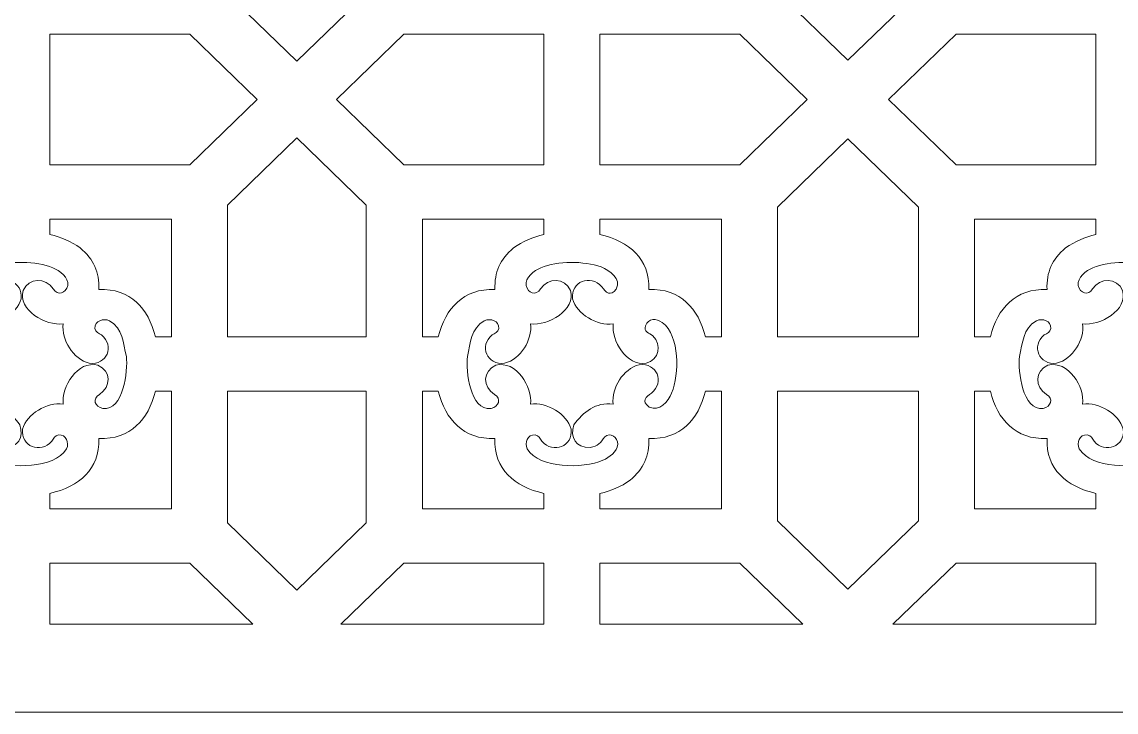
# Model space of a CAD drawing. Header units: centimetres. Extents: x -27.5 to -6.3, y -9.5 to -3.1.
# Drawn here: x -16.91 to -11.17, y -9.5 to -5.88 of the extents above; entities that cross this region are included whole.
import ezdxf

# ---------------------------------------------------------------- set-up
doc = ezdxf.new("R2010")
doc.units = ezdxf.units.CM
doc.header["$MEASUREMENT"] = 0
doc.layers.add('layer 1', color=7, linetype='Continuous')

msp = doc.modelspace()

# ---------------------------------------------------------------- linework, layer by layer
at = {"layer": 'layer 1', "color": 250, "lineweight": 9}
msp.add_open_spline([(-6.32898, -3.05666), (-6.32898, -3.05666), (-6.32898, -9.5), (-6.32898, -9.5), (-6.32898, -9.5), (-6.32898, -9.5), (-27.5, -9.5), (-27.5, -9.5), (-27.5, -9.5), (-27.5, -9.5), (-27.5, -3.05666), (-27.5, -3.05666), (-27.5, -3.05666), (-27.5, -3.05666), (-6.32898, -3.05666), (-6.32898, -3.05666)], degree=3, knots=[0, 0, 0, 0, 0.2, 0.2, 0.2, 0.2, 0.4, 0.4, 0.4, 0.4, 0.6, 0.6, 0.6, 0.6, 1, 1, 1, 1], dxfattribs=at)
at = {"layer": 'layer 1', "color": 7, "lineweight": 9}
for points, knots in [([(-15.46957, -6.08803), (-15.46957, -6.08803), (-15.83364, -5.73552), (-15.83364, -5.73552), (-15.83364, -5.73552), (-15.83364, -5.73552), (-15.83364, -5.04545), (-15.83364, -5.04545), (-15.83364, -5.04545), (-15.83364, -5.04545), (-15.46957, -5.04545), (-15.46957, -5.04545), (-15.46957, -5.04545), (-15.46957, -5.04545), (-15.10552, -5.04545), (-15.10552, -5.04545), (-15.10552, -5.04545), (-15.10552, -5.04545), (-15.10552, -5.73552), (-15.10552, -5.73552), (-15.10552, -5.73552), (-15.10552, -5.73552), (-15.46957, -6.08803), (-15.46957, -6.08803)], [0, 0, 0, 0, 0.1428571, 0.1428571, 0.1428571, 0.1428571, 0.2857143, 0.2857143, 0.2857143, 0.2857143, 0.4285714, 0.4285714, 0.4285714, 0.4285714, 0.5714286, 0.5714286, 0.5714286, 0.5714286, 0.7142857, 0.7142857, 0.7142857, 0.7142857, 1, 1, 1, 1]), ([(-12.21017, -5.04545), (-12.21017, -5.04545), (-12.94939, -5.04545), (-12.94939, -5.04545), (-12.94939, -5.04545), (-12.94939, -5.04545), (-12.94939, -5.7248), (-12.94939, -5.7248), (-12.94939, -5.7248), (-12.94939, -5.7248), (-12.57981, -6.0827), (-12.57981, -6.0827), (-12.57981, -6.0827), (-12.57981, -6.0827), (-12.21017, -5.7248), (-12.21017, -5.7248), (-12.21017, -5.7248), (-12.21017, -5.7248), (-12.21017, -5.04545), (-12.21017, -5.04545)], [0, 0, 0, 0, 0.1666667, 0.1666667, 0.1666667, 0.1666667, 0.3333333, 0.3333333, 0.3333333, 0.3333333, 0.5, 0.5, 0.5, 0.5, 0.6666667, 0.6666667, 0.6666667, 0.6666667, 1, 1, 1, 1]), ([(-16.7647, -5.94699), (-16.7647, -5.94699), (-16.7647, -6.63171), (-16.7647, -6.63171), (-16.7647, -6.63171), (-16.7647, -6.63171), (-16.031, -6.63171), (-16.031, -6.63171), (-16.031, -6.63171), (-16.031, -6.63171), (-15.6775, -6.28936), (-15.6775, -6.28936), (-15.6775, -6.28936), (-15.6775, -6.28936), (-16.031, -5.94699), (-16.031, -5.94699), (-16.031, -5.94699), (-16.031, -5.94699), (-16.7647, -5.94699), (-16.7647, -5.94699)], [0, 0, 0, 0, 0.1666667, 0.1666667, 0.1666667, 0.1666667, 0.3333333, 0.3333333, 0.3333333, 0.3333333, 0.5, 0.5, 0.5, 0.5, 0.6666667, 0.6666667, 0.6666667, 0.6666667, 1, 1, 1, 1]), ([(-14.17445, -5.94699), (-14.17445, -5.94699), (-14.17445, -6.63171), (-14.17445, -6.63171), (-14.17445, -6.63171), (-14.17445, -6.63171), (-14.90816, -6.63171), (-14.90816, -6.63171), (-14.90816, -6.63171), (-14.90816, -6.63171), (-15.26165, -6.28936), (-15.26165, -6.28936), (-15.26165, -6.28936), (-15.26165, -6.28936), (-14.90816, -5.94699), (-14.90816, -5.94699), (-14.90816, -5.94699), (-14.90816, -5.94699), (-14.17445, -5.94699), (-14.17445, -5.94699)], [0, 0, 0, 0, 0.1666667, 0.1666667, 0.1666667, 0.1666667, 0.3333333, 0.3333333, 0.3333333, 0.3333333, 0.5, 0.5, 0.5, 0.5, 0.6666667, 0.6666667, 0.6666667, 0.6666667, 1, 1, 1, 1]), ([(-13.88046, -6.63171), (-13.88046, -6.63171), (-13.88046, -5.94699), (-13.88046, -5.94699), (-13.88046, -5.94699), (-13.88046, -5.94699), (-13.1468, -5.94699), (-13.1468, -5.94699), (-13.1468, -5.94699), (-13.1468, -5.94699), (-12.79321, -6.28936), (-12.79321, -6.28936), (-12.79321, -6.28936), (-12.79321, -6.28936), (-13.1468, -6.63171), (-13.1468, -6.63171), (-13.1468, -6.63171), (-13.1468, -6.63171), (-13.88046, -6.63171), (-13.88046, -6.63171)], [0, 0, 0, 0, 0.1666667, 0.1666667, 0.1666667, 0.1666667, 0.3333333, 0.3333333, 0.3333333, 0.3333333, 0.5, 0.5, 0.5, 0.5, 0.6666667, 0.6666667, 0.6666667, 0.6666667, 1, 1, 1, 1]), ([(-11.27915, -5.94699), (-11.27915, -5.94699), (-11.27915, -6.63171), (-11.27915, -6.63171), (-11.27915, -6.63171), (-11.27915, -6.63171), (-12.0128, -6.63171), (-12.0128, -6.63171), (-12.0128, -6.63171), (-12.0128, -6.63171), (-12.3664, -6.28936), (-12.3664, -6.28936), (-12.3664, -6.28936), (-12.3664, -6.28936), (-12.0128, -5.94699), (-12.0128, -5.94699), (-12.0128, -5.94699), (-12.0128, -5.94699), (-11.27915, -5.94699), (-11.27915, -5.94699)], [0, 0, 0, 0, 0.1666667, 0.1666667, 0.1666667, 0.1666667, 0.3333333, 0.3333333, 0.3333333, 0.3333333, 0.5, 0.5, 0.5, 0.5, 0.6666667, 0.6666667, 0.6666667, 0.6666667, 1, 1, 1, 1]), ([(-15.46957, -6.49065), (-15.46957, -6.49065), (-15.10552, -6.84318), (-15.10552, -6.84318), (-15.10552, -6.84318), (-15.10552, -6.84318), (-15.10552, -7.53324), (-15.10552, -7.53324), (-15.10552, -7.53324), (-15.10552, -7.53324), (-15.46957, -7.53324), (-15.46957, -7.53324), (-15.46957, -7.53324), (-15.46957, -7.53324), (-15.83364, -7.53324), (-15.83364, -7.53324), (-15.83364, -7.53324), (-15.83364, -7.53324), (-15.83364, -6.84318), (-15.83364, -6.84318), (-15.83364, -6.84318), (-15.83364, -6.84318), (-15.46957, -6.49065), (-15.46957, -6.49065)], [0, 0, 0, 0, 0.1428571, 0.1428571, 0.1428571, 0.1428571, 0.2857143, 0.2857143, 0.2857143, 0.2857143, 0.4285714, 0.4285714, 0.4285714, 0.4285714, 0.5714286, 0.5714286, 0.5714286, 0.5714286, 0.7142857, 0.7142857, 0.7142857, 0.7142857, 1, 1, 1, 1]), ([(-12.94939, -7.53324), (-12.94939, -7.53324), (-12.21017, -7.53324), (-12.21017, -7.53324), (-12.21017, -7.53324), (-12.21017, -7.53324), (-12.21017, -6.85389), (-12.21017, -6.85389), (-12.21017, -6.85389), (-12.21017, -6.85389), (-12.57981, -6.49599), (-12.57981, -6.49599), (-12.57981, -6.49599), (-12.57981, -6.49599), (-12.94939, -6.85389), (-12.94939, -6.85389), (-12.94939, -6.85389), (-12.94939, -6.85389), (-12.94939, -7.53324), (-12.94939, -7.53324)], [0, 0, 0, 0, 0.1666667, 0.1666667, 0.1666667, 0.1666667, 0.3333333, 0.3333333, 0.3333333, 0.3333333, 0.5, 0.5, 0.5, 0.5, 0.6666667, 0.6666667, 0.6666667, 0.6666667, 1, 1, 1, 1]), ([(-16.7647, -6.9164), (-16.7647, -6.9164), (-16.7647, -6.99727), (-16.7647, -6.99727), (-16.7647, -6.99727), (-16.70574, -7.01119), (-16.65443, -7.03176), (-16.606, -7.06706), (-16.606, -7.06706), (-16.53413, -7.12539), (-16.50504, -7.19507), (-16.50835, -7.28493), (-16.50835, -7.28493), (-16.34246, -7.2792), (-16.24804, -7.38359), (-16.21139, -7.53324), (-16.21139, -7.53324), (-16.21139, -7.53324), (-16.12768, -7.53324), (-16.12768, -7.53324), (-16.12768, -7.53324), (-16.12768, -7.53324), (-16.12768, -6.9164), (-16.12768, -6.9164), (-16.12768, -6.9164), (-16.12768, -6.9164), (-16.7647, -6.9164), (-16.7647, -6.9164)], [0, 0, 0, 0, 0.125, 0.125, 0.125, 0.125, 0.25, 0.25, 0.25, 0.25, 0.375, 0.375, 0.375, 0.375, 0.5, 0.5, 0.5, 0.5, 0.625, 0.625, 0.625, 0.625, 0.75, 0.75, 0.75, 0.75, 1, 1, 1, 1]), ([(-14.17445, -6.9164), (-14.17445, -6.9164), (-14.17445, -6.99727), (-14.17445, -6.99727), (-14.17445, -6.99727), (-14.23342, -7.01119), (-14.28473, -7.03176), (-14.33316, -7.06706), (-14.33316, -7.06706), (-14.40503, -7.12539), (-14.43412, -7.19507), (-14.43083, -7.28493), (-14.43083, -7.28493), (-14.5967, -7.2792), (-14.69112, -7.38359), (-14.72779, -7.53324), (-14.72779, -7.53324), (-14.72779, -7.53324), (-14.81148, -7.53324), (-14.81148, -7.53324), (-14.81148, -7.53324), (-14.81148, -7.53324), (-14.81148, -6.9164), (-14.81148, -6.9164), (-14.81148, -6.9164), (-14.81148, -6.9164), (-14.17445, -6.9164), (-14.17445, -6.9164)], [0, 0, 0, 0, 0.125, 0.125, 0.125, 0.125, 0.25, 0.25, 0.25, 0.25, 0.375, 0.375, 0.375, 0.375, 0.5, 0.5, 0.5, 0.5, 0.625, 0.625, 0.625, 0.625, 0.75, 0.75, 0.75, 0.75, 1, 1, 1, 1]), ([(-13.88046, -6.99723), (-13.88046, -6.99723), (-13.88046, -6.9164), (-13.88046, -6.9164), (-13.88046, -6.9164), (-13.88046, -6.9164), (-13.24339, -6.9164), (-13.24339, -6.9164), (-13.24339, -6.9164), (-13.24339, -6.9164), (-13.24339, -7.53324), (-13.24339, -7.53324), (-13.24339, -7.53324), (-13.24339, -7.53324), (-13.32694, -7.53324), (-13.32694, -7.53324), (-13.32694, -7.53324), (-13.36462, -7.38385), (-13.45787, -7.2792), (-13.62404, -7.28493), (-13.62404, -7.28493), (-13.61807, -7.12403), (-13.72607, -7.03331), (-13.88046, -6.99723)], [0, 0, 0, 0, 0.1428571, 0.1428571, 0.1428571, 0.1428571, 0.2857143, 0.2857143, 0.2857143, 0.2857143, 0.4285714, 0.4285714, 0.4285714, 0.4285714, 0.5714286, 0.5714286, 0.5714286, 0.5714286, 0.7142857, 0.7142857, 0.7142857, 0.7142857, 1, 1, 1, 1]), ([(-11.27915, -6.9164), (-11.27915, -6.9164), (-11.27915, -6.99727), (-11.27915, -6.99727), (-11.27915, -6.99727), (-11.33813, -7.01119), (-11.38943, -7.03176), (-11.43791, -7.06706), (-11.43791, -7.06706), (-11.50973, -7.12539), (-11.53882, -7.19507), (-11.53557, -7.28493), (-11.53557, -7.28493), (-11.70141, -7.2792), (-11.79577, -7.38359), (-11.83247, -7.53324), (-11.83247, -7.53324), (-11.83247, -7.53324), (-11.91622, -7.53324), (-11.91622, -7.53324), (-11.91622, -7.53324), (-11.91622, -7.53324), (-11.91622, -6.9164), (-11.91622, -6.9164), (-11.91622, -6.9164), (-11.91622, -6.9164), (-11.27915, -6.9164), (-11.27915, -6.9164)], [0, 0, 0, 0, 0.125, 0.125, 0.125, 0.125, 0.25, 0.25, 0.25, 0.25, 0.375, 0.375, 0.375, 0.375, 0.5, 0.5, 0.5, 0.5, 0.625, 0.625, 0.625, 0.625, 0.75, 0.75, 0.75, 0.75, 1, 1, 1, 1]), ([(-17.06452, -7.16695), (-16.9739, -7.1348), (-16.83797, -7.13411), (-16.74914, -7.17088), (-16.74914, -7.17088), (-16.71224, -7.18726), (-16.66579, -7.22091), (-16.67136, -7.2649), (-16.67136, -7.2649), (-16.68106, -7.30534), (-16.72388, -7.31926), (-16.74724, -7.28221), (-16.74724, -7.28221), (-16.78551, -7.22159), (-16.87589, -7.2215), (-16.9046, -7.28959), (-16.9046, -7.28959), (-16.9351, -7.39339), (-16.78482, -7.4766), (-16.69497, -7.46569), (-16.69497, -7.46569), (-16.70564, -7.54726), (-16.64299, -7.65035), (-16.55858, -7.67173), (-16.55858, -7.67173), (-16.46601, -7.68293), (-16.42382, -7.58038), (-16.4935, -7.5235), (-16.4935, -7.5235), (-16.50835, -7.51375), (-16.52487, -7.50841), (-16.52832, -7.48941), (-16.52832, -7.48941), (-16.5306, -7.44882), (-16.48525, -7.4349), (-16.45248, -7.44858), (-16.45248, -7.44858), (-16.38139, -7.4911), (-16.38075, -7.56388), (-16.3636, -7.63648), (-16.3636, -7.63648), (-16.35559, -7.71111), (-16.3779, -7.92126), (-16.48759, -7.90826), (-16.48759, -7.90826), (-16.52939, -7.89886), (-16.54373, -7.8574), (-16.50552, -7.8348), (-16.50552, -7.8348), (-16.44263, -7.79756), (-16.44326, -7.71004), (-16.51313, -7.68239), (-16.51313, -7.68239), (-16.6201, -7.65291), (-16.70666, -7.79853), (-16.69497, -7.88537), (-16.69497, -7.88537), (-16.78036, -7.87514), (-16.88569, -7.93547), (-16.90776, -8.01747), (-16.90776, -8.01747), (-16.91934, -8.10707), (-16.81344, -8.148), (-16.75462, -8.08051), (-16.75462, -8.08051), (-16.74458, -8.0661), (-16.73915, -8.05009), (-16.71942, -8.04676), (-16.71942, -8.04676), (-16.67761, -8.04462), (-16.66321, -8.0885), (-16.67728, -8.12022), (-16.67728, -8.12022), (-16.74516, -8.22641), (-16.96807, -8.22413), (-17.07432, -8.1802), (-17.07432, -8.1802), (-17.10899, -8.16478), (-17.14893, -8.13622), (-17.15278, -8.0963), (-17.15278, -8.0963), (-17.1522, -8.06213), (-17.11339, -8.02857), (-17.08392, -8.05781), (-17.08392, -8.05781), (-17.06306, -8.08749), (-17.0492, -8.10693), (-17.00832, -8.11304), (-17.00832, -8.11304), (-16.92971, -8.11556), (-16.90189, -8.06028), (-16.92176, -7.99476), (-16.92176, -7.99476), (-16.97098, -7.92741), (-17.03591, -7.87442), (-17.12843, -7.88537), (-17.12843, -7.88537), (-17.11795, -7.80265), (-17.18003, -7.70078), (-17.26483, -7.67934), (-17.26483, -7.67934), (-17.3574, -7.66819), (-17.39968, -7.77074), (-17.32991, -7.82758), (-17.32991, -7.82758), (-17.29864, -7.84809), (-17.27439, -7.87107), (-17.3174, -7.90114), (-17.3174, -7.90114), (-17.37136, -7.92839), (-17.4166, -7.86996), (-17.43498, -7.82835), (-17.43498, -7.82835), (-17.47649, -7.72662), (-17.47794, -7.53038), (-17.38566, -7.4574), (-17.38566, -7.4574), (-17.35401, -7.4365), (-17.31365, -7.43428), (-17.29693, -7.47486), (-17.29693, -7.47486), (-17.28763, -7.50653), (-17.3173, -7.51327), (-17.33636, -7.52878), (-17.33636, -7.52878), (-17.38378, -7.57601), (-17.36894, -7.65257), (-17.30163, -7.67111), (-17.30163, -7.67111), (-17.19787, -7.68817), (-17.11748, -7.55186), (-17.12843, -7.46569), (-17.12843, -7.46569), (-17.04319, -7.47617), (-16.93767, -7.41536), (-16.91565, -7.33361), (-16.91565, -7.33361), (-16.90411, -7.24395), (-17.01001, -7.20308), (-17.06869, -7.27061), (-17.06869, -7.27061), (-17.08993, -7.30087), (-17.11365, -7.32435), (-17.14467, -7.28275), (-17.14467, -7.28275), (-17.17362, -7.22901), (-17.1102, -7.1845), (-17.06452, -7.16695)], [0, 0, 0, 0, 0.0263158, 0.0263158, 0.0263158, 0.0263158, 0.0526316, 0.0526316, 0.0526316, 0.0526316, 0.0789474, 0.0789474, 0.0789474, 0.0789474, 0.1052632, 0.1052632, 0.1052632, 0.1052632, 0.1315789, 0.1315789, 0.1315789, 0.1315789, 0.1578947, 0.1578947, 0.1578947, 0.1578947, 0.1842105, 0.1842105, 0.1842105, 0.1842105, 0.2105263, 0.2105263, 0.2105263, 0.2105263, 0.2368421, 0.2368421, 0.2368421, 0.2368421, 0.2631579, 0.2631579, 0.2631579, 0.2631579, 0.2894737, 0.2894737, 0.2894737, 0.2894737, 0.3157895, 0.3157895, 0.3157895, 0.3157895, 0.3421053, 0.3421053, 0.3421053, 0.3421053, 0.3684211, 0.3684211, 0.3684211, 0.3684211, 0.3947368, 0.3947368, 0.3947368, 0.3947368, 0.4210526, 0.4210526, 0.4210526, 0.4210526, 0.4473684, 0.4473684, 0.4473684, 0.4473684, 0.4736842, 0.4736842, 0.4736842, 0.4736842, 0.5, 0.5, 0.5, 0.5, 0.5263158, 0.5263158, 0.5263158, 0.5263158, 0.5526316, 0.5526316, 0.5526316, 0.5526316, 0.5789474, 0.5789474, 0.5789474, 0.5789474, 0.6052632, 0.6052632, 0.6052632, 0.6052632, 0.6315789, 0.6315789, 0.6315789, 0.6315789, 0.6578947, 0.6578947, 0.6578947, 0.6578947, 0.6842105, 0.6842105, 0.6842105, 0.6842105, 0.7105263, 0.7105263, 0.7105263, 0.7105263, 0.7368421, 0.7368421, 0.7368421, 0.7368421, 0.7631579, 0.7631579, 0.7631579, 0.7631579, 0.7894737, 0.7894737, 0.7894737, 0.7894737, 0.8157895, 0.8157895, 0.8157895, 0.8157895, 0.8421053, 0.8421053, 0.8421053, 0.8421053, 0.8684211, 0.8684211, 0.8684211, 0.8684211, 0.8947368, 0.8947368, 0.8947368, 0.8947368, 0.9210526, 0.9210526, 0.9210526, 0.9210526, 0.9473684, 0.9473684, 0.9473684, 0.9473684, 1, 1, 1, 1]), ([(-13.87459, -7.16695), (-13.96522, -7.1348), (-14.10119, -7.13411), (-14.19007, -7.17088), (-14.19007, -7.17088), (-14.22692, -7.18726), (-14.27337, -7.22091), (-14.26775, -7.2649), (-14.26775, -7.2649), (-14.2581, -7.30534), (-14.21528, -7.31926), (-14.19192, -7.28221), (-14.19192, -7.28221), (-14.15366, -7.22159), (-14.06331, -7.2215), (-14.03451, -7.28959), (-14.03451, -7.28959), (-14.00406, -7.39339), (-14.15434, -7.4766), (-14.24418, -7.46569), (-14.24418, -7.46569), (-14.23352, -7.54726), (-14.29611, -7.65035), (-14.38059, -7.67173), (-14.38059, -7.67173), (-14.47315, -7.68293), (-14.51535, -7.58038), (-14.44562, -7.5235), (-14.44562, -7.5235), (-14.43083, -7.51375), (-14.41423, -7.50841), (-14.41084, -7.48941), (-14.41084, -7.48941), (-14.40856, -7.44882), (-14.45391, -7.4349), (-14.48668, -7.44858), (-14.48668, -7.44858), (-14.55777, -7.4911), (-14.5584, -7.56388), (-14.57552, -7.63648), (-14.57552, -7.63648), (-14.58357, -7.71111), (-14.56126, -7.92126), (-14.45153, -7.90826), (-14.45153, -7.90826), (-14.40979, -7.89886), (-14.39543, -7.8574), (-14.43364, -7.8348), (-14.43364, -7.8348), (-14.49653, -7.79756), (-14.4959, -7.71004), (-14.42603, -7.68239), (-14.42603, -7.68239), (-14.319, -7.65291), (-14.2325, -7.79853), (-14.24418, -7.88537), (-14.24418, -7.88537), (-14.1588, -7.87514), (-14.05347, -7.93547), (-14.03142, -8.01747), (-14.03142, -8.01747), (-14.01982, -8.10707), (-14.12572, -8.148), (-14.18444, -8.08051), (-14.18444, -8.08051), (-14.19458, -8.0661), (-14.20001, -8.05009), (-14.2197, -8.04676), (-14.2197, -8.04676), (-14.26155, -8.04462), (-14.27595, -8.0885), (-14.26188, -8.12022), (-14.26188, -8.12022), (-14.194, -8.22641), (-13.97104, -8.22413), (-13.86485, -8.1802), (-13.86485, -8.1802), (-13.83017, -8.16478), (-13.79021, -8.13622), (-13.78638, -8.0963), (-13.78638, -8.0963), (-13.78697, -8.06213), (-13.82577, -8.02857), (-13.85524, -8.05781), (-13.85524, -8.05781), (-13.8761, -8.08749), (-13.88996, -8.10693), (-13.93084, -8.11304), (-13.93084, -8.11304), (-14.00939, -8.11556), (-14.03727, -8.06028), (-14.0174, -7.99476), (-14.0174, -7.99476), (-13.96818, -7.92741), (-13.90319, -7.87442), (-13.81073, -7.88537), (-13.81073, -7.88537), (-13.82121, -7.80265), (-13.75913, -7.70078), (-13.67437, -7.67934), (-13.67437, -7.67934), (-13.58176, -7.66819), (-13.53944, -7.77074), (-13.60925, -7.82758), (-13.60925, -7.82758), (-13.64054, -7.84809), (-13.66477, -7.87107), (-13.62176, -7.90114), (-13.62176, -7.90114), (-13.5678, -7.92839), (-13.52256, -7.86996), (-13.50418, -7.82835), (-13.50418, -7.82835), (-13.46267, -7.72662), (-13.46122, -7.53038), (-13.55344, -7.4574), (-13.55344, -7.4574), (-13.58511, -7.4365), (-13.6255, -7.43428), (-13.64218, -7.47486), (-13.64218, -7.47486), (-13.65149, -7.50653), (-13.62186, -7.51327), (-13.6028, -7.52878), (-13.6028, -7.52878), (-13.55538, -7.57601), (-13.57022, -7.65257), (-13.63757, -7.67111), (-13.63757, -7.67111), (-13.74129, -7.68817), (-13.82168, -7.55186), (-13.81073, -7.46569), (-13.81073, -7.46569), (-13.89597, -7.47617), (-14.00149, -7.41536), (-14.02351, -7.33361), (-14.02351, -7.33361), (-14.03505, -7.24395), (-13.92915, -7.20308), (-13.87047, -7.27061), (-13.87047, -7.27061), (-13.84923, -7.30087), (-13.82547, -7.32435), (-13.79449, -7.28275), (-13.79449, -7.28275), (-13.76554, -7.22901), (-13.82896, -7.1845), (-13.87459, -7.16695)], [0, 0, 0, 0, 0.0263158, 0.0263158, 0.0263158, 0.0263158, 0.0526316, 0.0526316, 0.0526316, 0.0526316, 0.0789474, 0.0789474, 0.0789474, 0.0789474, 0.1052632, 0.1052632, 0.1052632, 0.1052632, 0.1315789, 0.1315789, 0.1315789, 0.1315789, 0.1578947, 0.1578947, 0.1578947, 0.1578947, 0.1842105, 0.1842105, 0.1842105, 0.1842105, 0.2105263, 0.2105263, 0.2105263, 0.2105263, 0.2368421, 0.2368421, 0.2368421, 0.2368421, 0.2631579, 0.2631579, 0.2631579, 0.2631579, 0.2894737, 0.2894737, 0.2894737, 0.2894737, 0.3157895, 0.3157895, 0.3157895, 0.3157895, 0.3421053, 0.3421053, 0.3421053, 0.3421053, 0.3684211, 0.3684211, 0.3684211, 0.3684211, 0.3947368, 0.3947368, 0.3947368, 0.3947368, 0.4210526, 0.4210526, 0.4210526, 0.4210526, 0.4473684, 0.4473684, 0.4473684, 0.4473684, 0.4736842, 0.4736842, 0.4736842, 0.4736842, 0.5, 0.5, 0.5, 0.5, 0.5263158, 0.5263158, 0.5263158, 0.5263158, 0.5526316, 0.5526316, 0.5526316, 0.5526316, 0.5789474, 0.5789474, 0.5789474, 0.5789474, 0.6052632, 0.6052632, 0.6052632, 0.6052632, 0.6315789, 0.6315789, 0.6315789, 0.6315789, 0.6578947, 0.6578947, 0.6578947, 0.6578947, 0.6842105, 0.6842105, 0.6842105, 0.6842105, 0.7105263, 0.7105263, 0.7105263, 0.7105263, 0.7368421, 0.7368421, 0.7368421, 0.7368421, 0.7631579, 0.7631579, 0.7631579, 0.7631579, 0.7894737, 0.7894737, 0.7894737, 0.7894737, 0.8157895, 0.8157895, 0.8157895, 0.8157895, 0.8421053, 0.8421053, 0.8421053, 0.8421053, 0.8684211, 0.8684211, 0.8684211, 0.8684211, 0.8947368, 0.8947368, 0.8947368, 0.8947368, 0.9210526, 0.9210526, 0.9210526, 0.9210526, 0.9473684, 0.9473684, 0.9473684, 0.9473684, 1, 1, 1, 1]), ([(-10.97929, -7.16695), (-11.06992, -7.1348), (-11.20589, -7.13411), (-11.29472, -7.17088), (-11.29472, -7.17088), (-11.33162, -7.18726), (-11.37807, -7.22091), (-11.37246, -7.2649), (-11.37246, -7.2649), (-11.36274, -7.30534), (-11.31998, -7.31926), (-11.2966, -7.28221), (-11.2966, -7.28221), (-11.25831, -7.22159), (-11.16801, -7.2215), (-11.13922, -7.28959), (-11.13922, -7.28959), (-11.10876, -7.39339), (-11.25898, -7.4766), (-11.34888, -7.46569), (-11.34888, -7.46569), (-11.33817, -7.54726), (-11.40086, -7.65035), (-11.48524, -7.67173), (-11.48524, -7.67173), (-11.57785, -7.68293), (-11.62004, -7.58038), (-11.55037, -7.5235), (-11.55037, -7.5235), (-11.53547, -7.51375), (-11.51899, -7.50841), (-11.5155, -7.48941), (-11.5155, -7.48941), (-11.51326, -7.44882), (-11.55866, -7.4349), (-11.59138, -7.44858), (-11.59138, -7.44858), (-11.66242, -7.4911), (-11.66305, -7.56388), (-11.68026, -7.63648), (-11.68026, -7.63648), (-11.68832, -7.71111), (-11.66601, -7.92126), (-11.55622, -7.90826), (-11.55622, -7.90826), (-11.51443, -7.89886), (-11.50007, -7.8574), (-11.53833, -7.8348), (-11.53833, -7.8348), (-11.60123, -7.79756), (-11.60054, -7.71004), (-11.53073, -7.68239), (-11.53073, -7.68239), (-11.4237, -7.65291), (-11.33725, -7.79853), (-11.34888, -7.88537), (-11.34888, -7.88537), (-11.26344, -7.87514), (-11.15818, -7.93547), (-11.13611, -8.01747), (-11.13611, -8.01747), (-11.12452, -8.10707), (-11.23047, -8.148), (-11.28914, -8.08051), (-11.28914, -8.08051), (-11.29924, -8.0661), (-11.30475, -8.05009), (-11.32435, -8.04676), (-11.32435, -8.04676), (-11.36625, -8.04462), (-11.38065, -8.0885), (-11.36653, -8.12022), (-11.36653, -8.12022), (-11.29874, -8.22641), (-11.07579, -8.22413), (-10.9695, -8.1802), (-10.9695, -8.1802), (-10.93487, -8.16478), (-10.89491, -8.13622), (-10.89114, -8.0963), (-10.89114, -8.0963), (-10.89166, -8.06213), (-10.93041, -8.02857), (-10.95994, -8.05781), (-10.95994, -8.05781), (-10.9808, -8.08749), (-10.99466, -8.10693), (-11.03554, -8.11304), (-11.03554, -8.11304), (-11.11409, -8.11556), (-11.14193, -8.06028), (-11.1221, -7.99476), (-11.1221, -7.99476), (-11.07288, -7.92741), (-11.00791, -7.87442), (-10.91538, -7.88537), (-10.91538, -7.88537), (-10.92585, -7.80265), (-10.86379, -7.70078), (-10.77903, -7.67934), (-10.77903, -7.67934), (-10.68642, -7.66819), (-10.64422, -7.77074), (-10.71395, -7.82758), (-10.71395, -7.82758), (-10.74518, -7.84809), (-10.76942, -7.87107), (-10.72646, -7.90114), (-10.72646, -7.90114), (-10.67244, -7.92839), (-10.62725, -7.86996), (-10.60892, -7.82835), (-10.60892, -7.82835), (-10.56732, -7.72662), (-10.56587, -7.53038), (-10.65814, -7.4574), (-10.65814, -7.4574), (-10.68981, -7.4365), (-10.73019, -7.43428), (-10.74693, -7.47486), (-10.74693, -7.47486), (-10.75623, -7.50653), (-10.72656, -7.51327), (-10.70746, -7.52878), (-10.70746, -7.52878), (-10.66003, -7.57601), (-10.67496, -7.65257), (-10.74227, -7.67111), (-10.74227, -7.67111), (-10.84595, -7.68817), (-10.92639, -7.55186), (-10.91538, -7.46569), (-10.91538, -7.46569), (-11.00068, -7.47617), (-11.10614, -7.41536), (-11.12821, -7.33361), (-11.12821, -7.33361), (-11.13974, -7.24395), (-11.03379, -7.20308), (-10.97511, -7.27061), (-10.97511, -7.27061), (-10.95393, -7.30087), (-10.93021, -7.32435), (-10.89918, -7.28275), (-10.89918, -7.28275), (-10.87024, -7.22901), (-10.93371, -7.1845), (-10.97929, -7.16695)], [0, 0, 0, 0, 0.0263158, 0.0263158, 0.0263158, 0.0263158, 0.0526316, 0.0526316, 0.0526316, 0.0526316, 0.0789474, 0.0789474, 0.0789474, 0.0789474, 0.1052632, 0.1052632, 0.1052632, 0.1052632, 0.1315789, 0.1315789, 0.1315789, 0.1315789, 0.1578947, 0.1578947, 0.1578947, 0.1578947, 0.1842105, 0.1842105, 0.1842105, 0.1842105, 0.2105263, 0.2105263, 0.2105263, 0.2105263, 0.2368421, 0.2368421, 0.2368421, 0.2368421, 0.2631579, 0.2631579, 0.2631579, 0.2631579, 0.2894737, 0.2894737, 0.2894737, 0.2894737, 0.3157895, 0.3157895, 0.3157895, 0.3157895, 0.3421053, 0.3421053, 0.3421053, 0.3421053, 0.3684211, 0.3684211, 0.3684211, 0.3684211, 0.3947368, 0.3947368, 0.3947368, 0.3947368, 0.4210526, 0.4210526, 0.4210526, 0.4210526, 0.4473684, 0.4473684, 0.4473684, 0.4473684, 0.4736842, 0.4736842, 0.4736842, 0.4736842, 0.5, 0.5, 0.5, 0.5, 0.5263158, 0.5263158, 0.5263158, 0.5263158, 0.5526316, 0.5526316, 0.5526316, 0.5526316, 0.5789474, 0.5789474, 0.5789474, 0.5789474, 0.6052632, 0.6052632, 0.6052632, 0.6052632, 0.6315789, 0.6315789, 0.6315789, 0.6315789, 0.6578947, 0.6578947, 0.6578947, 0.6578947, 0.6842105, 0.6842105, 0.6842105, 0.6842105, 0.7105263, 0.7105263, 0.7105263, 0.7105263, 0.7368421, 0.7368421, 0.7368421, 0.7368421, 0.7631579, 0.7631579, 0.7631579, 0.7631579, 0.7894737, 0.7894737, 0.7894737, 0.7894737, 0.8157895, 0.8157895, 0.8157895, 0.8157895, 0.8421053, 0.8421053, 0.8421053, 0.8421053, 0.8684211, 0.8684211, 0.8684211, 0.8684211, 0.8947368, 0.8947368, 0.8947368, 0.8947368, 0.9210526, 0.9210526, 0.9210526, 0.9210526, 0.9473684, 0.9473684, 0.9473684, 0.9473684, 1, 1, 1, 1]), ([(-16.7647, -8.35364), (-16.7647, -8.35364), (-16.7647, -8.43477), (-16.7647, -8.43477), (-16.7647, -8.43477), (-16.7647, -8.43477), (-16.12768, -8.43477), (-16.12768, -8.43477), (-16.12768, -8.43477), (-16.12768, -8.43477), (-16.12768, -7.81792), (-16.12768, -7.81792), (-16.12768, -7.81792), (-16.12768, -7.81792), (-16.21123, -7.81792), (-16.21123, -7.81792), (-16.21123, -7.81792), (-16.24891, -7.96742), (-16.34196, -8.07192), (-16.50835, -8.06615), (-16.50835, -8.06615), (-16.50242, -8.22675), (-16.61017, -8.31815), (-16.7647, -8.35364)], [0, 0, 0, 0, 0.1428571, 0.1428571, 0.1428571, 0.1428571, 0.2857143, 0.2857143, 0.2857143, 0.2857143, 0.4285714, 0.4285714, 0.4285714, 0.4285714, 0.5714286, 0.5714286, 0.5714286, 0.5714286, 0.7142857, 0.7142857, 0.7142857, 0.7142857, 1, 1, 1, 1]), ([(-15.46957, -7.81792), (-15.46957, -7.81792), (-15.10552, -7.81792), (-15.10552, -7.81792), (-15.10552, -7.81792), (-15.10552, -7.81792), (-15.10552, -8.50799), (-15.10552, -8.50799), (-15.10552, -8.50799), (-15.10552, -8.50799), (-15.46957, -8.86051), (-15.46957, -8.86051), (-15.46957, -8.86051), (-15.46957, -8.86051), (-15.83364, -8.50799), (-15.83364, -8.50799), (-15.83364, -8.50799), (-15.83364, -8.50799), (-15.83364, -7.81792), (-15.83364, -7.81792), (-15.83364, -7.81792), (-15.83364, -7.81792), (-15.46957, -7.81792), (-15.46957, -7.81792)], [0, 0, 0, 0, 0.1428571, 0.1428571, 0.1428571, 0.1428571, 0.2857143, 0.2857143, 0.2857143, 0.2857143, 0.4285714, 0.4285714, 0.4285714, 0.4285714, 0.5714286, 0.5714286, 0.5714286, 0.5714286, 0.7142857, 0.7142857, 0.7142857, 0.7142857, 1, 1, 1, 1]), ([(-14.17445, -8.35364), (-14.17445, -8.35364), (-14.17445, -8.43477), (-14.17445, -8.43477), (-14.17445, -8.43477), (-14.17445, -8.43477), (-14.81148, -8.43477), (-14.81148, -8.43477), (-14.81148, -8.43477), (-14.81148, -8.43477), (-14.81148, -7.81792), (-14.81148, -7.81792), (-14.81148, -7.81792), (-14.81148, -7.81792), (-14.72793, -7.81792), (-14.72793, -7.81792), (-14.72793, -7.81792), (-14.69025, -7.96742), (-14.5972, -8.07192), (-14.43083, -8.06615), (-14.43083, -8.06615), (-14.43674, -8.22675), (-14.32899, -8.31815), (-14.17445, -8.35364)], [0, 0, 0, 0, 0.1428571, 0.1428571, 0.1428571, 0.1428571, 0.2857143, 0.2857143, 0.2857143, 0.2857143, 0.4285714, 0.4285714, 0.4285714, 0.4285714, 0.5714286, 0.5714286, 0.5714286, 0.5714286, 0.7142857, 0.7142857, 0.7142857, 0.7142857, 1, 1, 1, 1]), ([(-13.88046, -8.43477), (-13.88046, -8.43477), (-13.88046, -8.35379), (-13.88046, -8.35379), (-13.88046, -8.35379), (-13.82154, -8.33987), (-13.77048, -8.31941), (-13.72199, -8.28426), (-13.72199, -8.28426), (-13.64994, -8.22588), (-13.62075, -8.15609), (-13.62404, -8.06615), (-13.62404, -8.06615), (-13.45821, -8.07192), (-13.36385, -7.96747), (-13.32718, -7.81792), (-13.32718, -7.81792), (-13.32718, -7.81792), (-13.24339, -7.81792), (-13.24339, -7.81792), (-13.24339, -7.81792), (-13.24339, -7.81792), (-13.24339, -8.43477), (-13.24339, -8.43477), (-13.24339, -8.43477), (-13.24339, -8.43477), (-13.88046, -8.43477), (-13.88046, -8.43477)], [0, 0, 0, 0, 0.125, 0.125, 0.125, 0.125, 0.25, 0.25, 0.25, 0.25, 0.375, 0.375, 0.375, 0.375, 0.5, 0.5, 0.5, 0.5, 0.625, 0.625, 0.625, 0.625, 0.75, 0.75, 0.75, 0.75, 1, 1, 1, 1]), ([(-12.21017, -7.81792), (-12.21017, -7.81792), (-12.94939, -7.81792), (-12.94939, -7.81792), (-12.94939, -7.81792), (-12.94939, -7.81792), (-12.94939, -8.49727), (-12.94939, -8.49727), (-12.94939, -8.49727), (-12.94939, -8.49727), (-12.57981, -8.85518), (-12.57981, -8.85518), (-12.57981, -8.85518), (-12.57981, -8.85518), (-12.21017, -8.49727), (-12.21017, -8.49727), (-12.21017, -8.49727), (-12.21017, -8.49727), (-12.21017, -7.81792), (-12.21017, -7.81792)], [0, 0, 0, 0, 0.1666667, 0.1666667, 0.1666667, 0.1666667, 0.3333333, 0.3333333, 0.3333333, 0.3333333, 0.5, 0.5, 0.5, 0.5, 0.6666667, 0.6666667, 0.6666667, 0.6666667, 1, 1, 1, 1]), ([(-11.27915, -8.35364), (-11.27915, -8.35364), (-11.27915, -8.43477), (-11.27915, -8.43477), (-11.27915, -8.43477), (-11.27915, -8.43477), (-11.91622, -8.43477), (-11.91622, -8.43477), (-11.91622, -8.43477), (-11.91622, -8.43477), (-11.91622, -7.81792), (-11.91622, -7.81792), (-11.91622, -7.81792), (-11.91622, -7.81792), (-11.83261, -7.81792), (-11.83261, -7.81792), (-11.83261, -7.81792), (-11.79495, -7.96742), (-11.7019, -8.07192), (-11.53557, -8.06615), (-11.53557, -8.06615), (-11.54144, -8.22675), (-11.43364, -8.31815), (-11.27915, -8.35364)], [0, 0, 0, 0, 0.1428571, 0.1428571, 0.1428571, 0.1428571, 0.2857143, 0.2857143, 0.2857143, 0.2857143, 0.4285714, 0.4285714, 0.4285714, 0.4285714, 0.5714286, 0.5714286, 0.5714286, 0.5714286, 0.7142857, 0.7142857, 0.7142857, 0.7142857, 1, 1, 1, 1]), ([(-16.7647, -9.03973), (-16.7647, -9.03973), (-16.7647, -8.71951), (-16.7647, -8.71951), (-16.7647, -8.71951), (-16.7647, -8.71951), (-16.031, -8.71951), (-16.031, -8.71951), (-16.031, -8.71951), (-16.031, -8.71951), (-15.70029, -9.03973), (-15.70029, -9.03973), (-15.70029, -9.03973), (-15.70029, -9.03973), (-16.7647, -9.03973), (-16.7647, -9.03973)], [0, 0, 0, 0, 0.2, 0.2, 0.2, 0.2, 0.4, 0.4, 0.4, 0.4, 0.6, 0.6, 0.6, 0.6, 1, 1, 1, 1]), ([(-14.17445, -9.03973), (-14.17445, -9.03973), (-14.17445, -8.71951), (-14.17445, -8.71951), (-14.17445, -8.71951), (-14.17445, -8.71951), (-14.90816, -8.71951), (-14.90816, -8.71951), (-14.90816, -8.71951), (-14.90816, -8.71951), (-15.23887, -9.03973), (-15.23887, -9.03973), (-15.23887, -9.03973), (-15.23887, -9.03973), (-14.17445, -9.03973), (-14.17445, -9.03973)], [0, 0, 0, 0, 0.2, 0.2, 0.2, 0.2, 0.4, 0.4, 0.4, 0.4, 0.6, 0.6, 0.6, 0.6, 1, 1, 1, 1]), ([(-12.816, -9.03973), (-12.816, -9.03973), (-13.1468, -8.71951), (-13.1468, -8.71951), (-13.1468, -8.71951), (-13.1468, -8.71951), (-13.88046, -8.71951), (-13.88046, -8.71951), (-13.88046, -8.71951), (-13.88046, -8.71951), (-13.88046, -9.03973), (-13.88046, -9.03973), (-13.88046, -9.03973), (-13.88046, -9.03973), (-12.816, -9.03973), (-12.816, -9.03973)], [0, 0, 0, 0, 0.2, 0.2, 0.2, 0.2, 0.4, 0.4, 0.4, 0.4, 0.6, 0.6, 0.6, 0.6, 1, 1, 1, 1]), ([(-11.27915, -9.03973), (-11.27915, -9.03973), (-11.27915, -8.71951), (-11.27915, -8.71951), (-11.27915, -8.71951), (-11.27915, -8.71951), (-12.0128, -8.71951), (-12.0128, -8.71951), (-12.0128, -8.71951), (-12.0128, -8.71951), (-12.34357, -9.03973), (-12.34357, -9.03973), (-12.34357, -9.03973), (-12.34357, -9.03973), (-11.27915, -9.03973), (-11.27915, -9.03973)], [0, 0, 0, 0, 0.2, 0.2, 0.2, 0.2, 0.4, 0.4, 0.4, 0.4, 0.6, 0.6, 0.6, 0.6, 1, 1, 1, 1])]:
    msp.add_open_spline(points, degree=3, knots=knots, dxfattribs=at)

doc.saveas('drawing.dxf')
